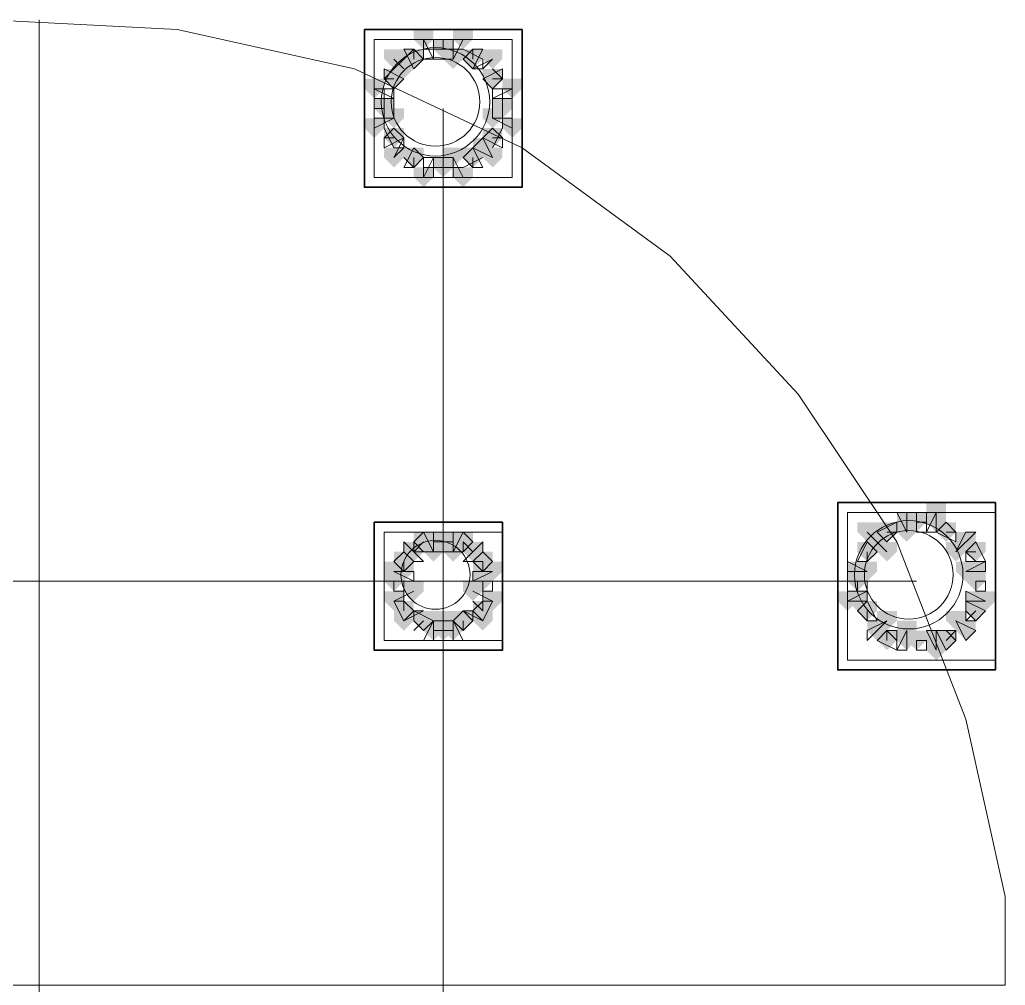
# Model space of a CAD drawing. Header units: millimetres. Extents: x 2315 to 4619, y 1334 to 1897.
# Drawn here: x 4185.9 to 4192.01, y 1554.71 to 1560.69 of the extents above; entities that cross this region are included whole.
import ezdxf

# ---------------------------------------------------------------- set-up
doc = ezdxf.new("R2010")
doc.units = ezdxf.units.MM
for name, color, linetype, true_color in [('PDF_10', 7, 'Continuous', 0x00b85c), ('PDF_AXIS', 7, 'Continuous', 0x00b85c), ('PDF_柱构件', 7, 'Continuous', 0x00b85c), ('PDF_转运站初步方案', 7, 'Continuous', 0x00b85c)]:
    doc.layers.add(name, color=color, linetype=linetype, true_color=true_color)
doc.layers.add('PDF_中心线层', color=1, linetype='Continuous')
doc.layers.add('PDF_粗实线层', color=7, linetype='Continuous')

msp = doc.modelspace()

# ---------------------------------------------------------------- hatches: boundary and pattern name
at = {"layer": 'PDF_10', "transparency": 33554559}
for points in [[(4188.5254, 1560.5703), (4188.4643, 1560.5703), (4188.4643, 1560.5093), (4188.5254, 1560.4482), (4188.5864, 1560.5093), (4188.5864, 1560.5703)], [(4188.5254, 1560.5703), (4188.4643, 1560.5703), (4188.4643, 1560.5093), (4188.5254, 1560.4482), (4188.5864, 1560.5093), (4188.5864, 1560.5703)], [(4188.3421, 1560.5093), (4188.281, 1560.5093), (4188.281, 1560.4482), (4188.3421, 1560.3871), (4188.4032, 1560.4482), (4188.4032, 1560.5093)], [(4188.3421, 1560.5093), (4188.281, 1560.5093), (4188.281, 1560.4482), (4188.3421, 1560.3871), (4188.4032, 1560.4482), (4188.4032, 1560.5093)], [(4188.7086, 1560.5093), (4188.6475, 1560.5093), (4188.6475, 1560.4482), (4188.7086, 1560.3871), (4188.7697, 1560.4482), (4188.7697, 1560.5093)], [(4188.7086, 1560.5093), (4188.6475, 1560.5093), (4188.6475, 1560.4482), (4188.7086, 1560.3871), (4188.7697, 1560.4482), (4188.7697, 1560.5093)], [(4188.22, 1560.3871), (4188.1589, 1560.3871), (4188.1589, 1560.326), (4188.22, 1560.2649), (4188.281, 1560.326), (4188.281, 1560.3871)], [(4188.22, 1560.3871), (4188.1589, 1560.3871), (4188.1589, 1560.326), (4188.22, 1560.2649), (4188.281, 1560.326), (4188.281, 1560.3871)], [(4188.8308, 1560.3871), (4188.7697, 1560.3871), (4188.7697, 1560.326), (4188.8308, 1560.2649), (4188.8918, 1560.326), (4188.8918, 1560.3871)], [(4188.8308, 1560.3871), (4188.7697, 1560.3871), (4188.7697, 1560.326), (4188.8308, 1560.2649), (4188.8918, 1560.326), (4188.8918, 1560.3871)], [(4188.1589, 1560.2039), (4188.0978, 1560.2039), (4188.0978, 1560.1428), (4188.1589, 1560.0817), (4188.22, 1560.1428), (4188.22, 1560.2039)], [(4188.1589, 1560.2039), (4188.0978, 1560.2039), (4188.0978, 1560.1428), (4188.1589, 1560.0817), (4188.22, 1560.1428), (4188.22, 1560.2039)], [(4188.8918, 1560.2039), (4188.8308, 1560.2039), (4188.8308, 1560.1428), (4188.8918, 1560.0817), (4188.9529, 1560.1428), (4188.9529, 1560.2039)], [(4188.8918, 1560.2039), (4188.8308, 1560.2039), (4188.8308, 1560.1428), (4188.8918, 1560.0817), (4188.9529, 1560.1428), (4188.9529, 1560.2039)], [(4188.8918, 1560.2039), (4188.8308, 1560.2039), (4188.8308, 1560.1428), (4188.8918, 1560.0817), (4188.9529, 1560.1428), (4188.9529, 1560.2039)], [(4188.22, 1560.0206), (4188.1589, 1560.0206), (4188.1589, 1559.9595), (4188.22, 1559.8985), (4188.281, 1559.9595), (4188.281, 1560.0206)], [(4188.22, 1560.0206), (4188.1589, 1560.0206), (4188.1589, 1559.9595), (4188.22, 1559.8985), (4188.281, 1559.9595), (4188.281, 1560.0206)], [(4188.8308, 1560.0206), (4188.7697, 1560.0206), (4188.7697, 1559.9595), (4188.8308, 1559.8985), (4188.8918, 1559.9595), (4188.8918, 1560.0206)], [(4188.8308, 1560.0206), (4188.7697, 1560.0206), (4188.7697, 1559.9595), (4188.8308, 1559.8985), (4188.8918, 1559.9595), (4188.8918, 1560.0206)], [(4188.3421, 1559.8985), (4188.281, 1559.8985), (4188.281, 1559.8374), (4188.3421, 1559.7763), (4188.4032, 1559.8374), (4188.4032, 1559.8985)], [(4188.3421, 1559.8985), (4188.281, 1559.8985), (4188.281, 1559.8374), (4188.3421, 1559.7763), (4188.4032, 1559.8374), (4188.4032, 1559.8985)], [(4188.7086, 1559.8985), (4188.6475, 1559.8985), (4188.6475, 1559.8374), (4188.7086, 1559.7763), (4188.7697, 1559.8374), (4188.7697, 1559.8985)], [(4188.7086, 1559.8985), (4188.6475, 1559.8985), (4188.6475, 1559.8374), (4188.7086, 1559.7763), (4188.7697, 1559.8374), (4188.7697, 1559.8985)], [(4188.5254, 1559.8374), (4188.4643, 1559.8374), (4188.4643, 1559.7763), (4188.5254, 1559.7152), (4188.5864, 1559.7763), (4188.5864, 1559.8374)], [(4188.5254, 1559.8374), (4188.4643, 1559.8374), (4188.4643, 1559.7763), (4188.5254, 1559.7152), (4188.5864, 1559.7763), (4188.5864, 1559.8374)], [(4191.4573, 1557.6385), (4191.3962, 1557.6385), (4191.3962, 1557.5774), (4191.4573, 1557.5163), (4191.5183, 1557.5774), (4191.5183, 1557.6385)], [(4191.4573, 1557.6385), (4191.3962, 1557.6385), (4191.3962, 1557.5774), (4191.4573, 1557.5163), (4191.5183, 1557.5774), (4191.5183, 1557.6385)], [(4191.274, 1557.5774), (4191.2129, 1557.5774), (4191.2129, 1557.5163), (4191.274, 1557.4552), (4191.3351, 1557.5163), (4191.3351, 1557.5774)], [(4191.274, 1557.5774), (4191.2129, 1557.5774), (4191.2129, 1557.5163), (4191.274, 1557.4552), (4191.3351, 1557.5163), (4191.3351, 1557.5774)], [(4191.274, 1557.5774), (4191.2129, 1557.5774), (4191.2129, 1557.5163), (4191.274, 1557.4552), (4191.3351, 1557.5163), (4191.3351, 1557.5774)], [(4191.6405, 1557.5774), (4191.5794, 1557.5774), (4191.5794, 1557.5163), (4191.6405, 1557.4552), (4191.7016, 1557.5163), (4191.7016, 1557.5774)], [(4191.6405, 1557.5774), (4191.5794, 1557.5774), (4191.5794, 1557.5163), (4191.6405, 1557.4552), (4191.7016, 1557.5163), (4191.7016, 1557.5774)], [(4188.4032, 1557.5163), (4188.3421, 1557.5163), (4188.3421, 1557.4552), (4188.4032, 1557.3941), (4188.4643, 1557.4552), (4188.4643, 1557.5163)], [(4188.4032, 1557.5163), (4188.3421, 1557.5163), (4188.3421, 1557.4552), (4188.4032, 1557.3941), (4188.4643, 1557.4552), (4188.4643, 1557.5163)], [(4188.5254, 1557.5163), (4188.4643, 1557.5163), (4188.4643, 1557.4552), (4188.5254, 1557.3941), (4188.5864, 1557.4552), (4188.5864, 1557.5163)], [(4188.5254, 1557.5163), (4188.4643, 1557.5163), (4188.4643, 1557.4552), (4188.5254, 1557.3941), (4188.5864, 1557.4552), (4188.5864, 1557.5163)], [(4188.6475, 1557.5163), (4188.5864, 1557.5163), (4188.5864, 1557.4552), (4188.6475, 1557.3941), (4188.7086, 1557.4552), (4188.7086, 1557.5163)], [(4188.6475, 1557.5163), (4188.5864, 1557.5163), (4188.5864, 1557.4552), (4188.6475, 1557.3941), (4188.7086, 1557.4552), (4188.7086, 1557.5163)], [(4191.1518, 1557.4552), (4191.0908, 1557.4552), (4191.0908, 1557.3941), (4191.1518, 1557.333), (4191.2129, 1557.3941), (4191.2129, 1557.4552)], [(4191.1518, 1557.4552), (4191.0908, 1557.4552), (4191.0908, 1557.3941), (4191.1518, 1557.333), (4191.2129, 1557.3941), (4191.2129, 1557.4552)], [(4191.1518, 1557.4552), (4191.0908, 1557.4552), (4191.0908, 1557.3941), (4191.1518, 1557.333), (4191.2129, 1557.3941), (4191.2129, 1557.4552)], [(4191.8237, 1557.4552), (4191.7627, 1557.4552), (4191.7627, 1557.3941), (4191.8237, 1557.333), (4191.8848, 1557.3941), (4191.8848, 1557.4552)], [(4191.8237, 1557.4552), (4191.7627, 1557.4552), (4191.7627, 1557.3941), (4191.8237, 1557.333), (4191.8848, 1557.3941), (4191.8848, 1557.4552)], [(4188.281, 1557.3941), (4188.22, 1557.3941), (4188.22, 1557.333), (4188.281, 1557.272), (4188.3421, 1557.333), (4188.3421, 1557.3941)], [(4188.281, 1557.3941), (4188.22, 1557.3941), (4188.22, 1557.333), (4188.281, 1557.272), (4188.3421, 1557.333), (4188.3421, 1557.3941)], [(4188.281, 1557.3941), (4188.22, 1557.3941), (4188.22, 1557.333), (4188.281, 1557.272), (4188.3421, 1557.333), (4188.3421, 1557.3941)], [(4188.7697, 1557.3941), (4188.7086, 1557.3941), (4188.7086, 1557.333), (4188.7697, 1557.272), (4188.8308, 1557.333), (4188.8308, 1557.3941)], [(4188.7697, 1557.3941), (4188.7086, 1557.3941), (4188.7086, 1557.333), (4188.7697, 1557.272), (4188.8308, 1557.333), (4188.8308, 1557.3941)], [(4188.22, 1557.272), (4188.1589, 1557.272), (4188.1589, 1557.2109), (4188.22, 1557.1498), (4188.281, 1557.2109), (4188.281, 1557.272)], [(4188.22, 1557.272), (4188.1589, 1557.272), (4188.1589, 1557.2109), (4188.22, 1557.1498), (4188.281, 1557.2109), (4188.281, 1557.272)], [(4188.7697, 1557.272), (4188.7086, 1557.272), (4188.7086, 1557.2109), (4188.7697, 1557.1498), (4188.8308, 1557.2109), (4188.8308, 1557.272)], [(4188.7697, 1557.272), (4188.7086, 1557.272), (4188.7086, 1557.2109), (4188.7697, 1557.1498), (4188.8308, 1557.2109), (4188.8308, 1557.272)], [(4191.0908, 1557.272), (4191.0297, 1557.272), (4191.0297, 1557.2109), (4191.0908, 1557.1498), (4191.1518, 1557.2109), (4191.1518, 1557.272)], [(4191.0908, 1557.272), (4191.0297, 1557.272), (4191.0297, 1557.2109), (4191.0908, 1557.1498), (4191.1518, 1557.2109), (4191.1518, 1557.272)], [(4191.8237, 1557.272), (4191.7627, 1557.272), (4191.7627, 1557.2109), (4191.8237, 1557.1498), (4191.8848, 1557.2109), (4191.8848, 1557.272)], [(4191.8237, 1557.272), (4191.7627, 1557.272), (4191.7627, 1557.2109), (4191.8237, 1557.1498), (4191.8848, 1557.2109), (4191.8848, 1557.272)], [(4188.281, 1557.0887), (4188.22, 1557.0887), (4188.22, 1557.0276), (4188.281, 1556.9666), (4188.3421, 1557.0276), (4188.3421, 1557.0887)], [(4188.281, 1557.0887), (4188.22, 1557.0887), (4188.22, 1557.0276), (4188.281, 1556.9666), (4188.3421, 1557.0276), (4188.3421, 1557.0887)], [(4188.7697, 1557.0887), (4188.7086, 1557.0887), (4188.7086, 1557.0276), (4188.7697, 1556.9666), (4188.8308, 1557.0276), (4188.8308, 1557.0887)], [(4188.7697, 1557.0887), (4188.7086, 1557.0887), (4188.7086, 1557.0276), (4188.7697, 1556.9666), (4188.8308, 1557.0276), (4188.8308, 1557.0887)], [(4191.1518, 1557.0887), (4191.0908, 1557.0887), (4191.0908, 1557.0276), (4191.1518, 1556.9666), (4191.2129, 1557.0276), (4191.2129, 1557.0887)], [(4191.1518, 1557.0887), (4191.0908, 1557.0887), (4191.0908, 1557.0276), (4191.1518, 1556.9666), (4191.2129, 1557.0276), (4191.2129, 1557.0887)], [(4191.8237, 1557.0887), (4191.7627, 1557.0887), (4191.7627, 1557.0276), (4191.8237, 1556.9666), (4191.8848, 1557.0276), (4191.8848, 1557.0887)], [(4191.8237, 1557.0887), (4191.7627, 1557.0887), (4191.7627, 1557.0276), (4191.8237, 1556.9666), (4191.8848, 1557.0276), (4191.8848, 1557.0887)], [(4188.4032, 1557.0276), (4188.3421, 1557.0276), (4188.3421, 1556.9666), (4188.4032, 1556.9055), (4188.4643, 1556.9666), (4188.4643, 1557.0276)], [(4188.4032, 1557.0276), (4188.3421, 1557.0276), (4188.3421, 1556.9666), (4188.4032, 1556.9055), (4188.4643, 1556.9666), (4188.4643, 1557.0276)], [(4188.6475, 1557.0276), (4188.5864, 1557.0276), (4188.5864, 1556.9666), (4188.6475, 1556.9055), (4188.7086, 1556.9666), (4188.7086, 1557.0276)], [(4188.6475, 1557.0276), (4188.5864, 1557.0276), (4188.5864, 1556.9666), (4188.6475, 1556.9055), (4188.7086, 1556.9666), (4188.7086, 1557.0276)], [(4188.5254, 1556.9666), (4188.4643, 1556.9666), (4188.4643, 1556.9055), (4188.5254, 1556.8444), (4188.5864, 1556.9055), (4188.5864, 1556.9666)], [(4188.5254, 1556.9666), (4188.4643, 1556.9666), (4188.4643, 1556.9055), (4188.5254, 1556.8444), (4188.5864, 1556.9055), (4188.5864, 1556.9666)], [(4191.274, 1556.9055), (4191.2129, 1556.9055), (4191.2129, 1556.8444), (4191.274, 1556.7833), (4191.3351, 1556.8444), (4191.3351, 1556.9055)], [(4191.274, 1556.9055), (4191.2129, 1556.9055), (4191.2129, 1556.8444), (4191.274, 1556.7833), (4191.3351, 1556.8444), (4191.3351, 1556.9055)], [(4191.4573, 1556.9055), (4191.3962, 1556.9055), (4191.3962, 1556.8444), (4191.4573, 1556.7833), (4191.5183, 1556.8444), (4191.5183, 1556.9055)], [(4191.4573, 1556.9055), (4191.3962, 1556.9055), (4191.3962, 1556.8444), (4191.4573, 1556.7833), (4191.5183, 1556.8444), (4191.5183, 1556.9055)], [(4191.6405, 1556.9055), (4191.5794, 1556.9055), (4191.5794, 1556.8444), (4191.6405, 1556.7833), (4191.7016, 1556.8444), (4191.7016, 1556.9055)], [(4191.6405, 1556.9055), (4191.5794, 1556.9055), (4191.5794, 1556.8444), (4191.6405, 1556.7833), (4191.7016, 1556.8444), (4191.7016, 1556.9055)]]:
    msp.add_hatch(color=256, dxfattribs=at).paths.add_polyline_path(points)
at = {"layer": 'PDF_柱构件', "transparency": 33554559}
for points in [[(4188.4032, 1560.6314), (4188.3421, 1560.6314), (4188.3421, 1560.5703), (4188.4032, 1560.5093), (4188.4643, 1560.5703), (4188.4643, 1560.6314)], [(4188.6475, 1560.6314), (4188.5864, 1560.6314), (4188.5864, 1560.5703), (4188.6475, 1560.5093), (4188.7086, 1560.5703), (4188.7086, 1560.6314)], [(4188.22, 1560.5093), (4188.1589, 1560.5093), (4188.1589, 1560.4482), (4188.22, 1560.3871), (4188.281, 1560.4482), (4188.281, 1560.5093)], [(4188.5864, 1560.5093), (4188.5254, 1560.5093), (4188.5254, 1560.4482), (4188.5864, 1560.3871), (4188.6475, 1560.4482), (4188.6475, 1560.5093)], [(4188.8308, 1560.5093), (4188.7697, 1560.5093), (4188.7697, 1560.4482), (4188.8308, 1560.3871), (4188.8918, 1560.4482), (4188.8918, 1560.5093)], [(4188.281, 1560.4482), (4188.22, 1560.4482), (4188.22, 1560.3871), (4188.281, 1560.326), (4188.3421, 1560.3871), (4188.3421, 1560.4482)], [(4188.0978, 1560.326), (4188.0367, 1560.326), (4188.0367, 1560.2649), (4188.0978, 1560.2039), (4188.1589, 1560.2649), (4188.1589, 1560.326)], [(4188.9529, 1560.326), (4188.8918, 1560.326), (4188.8918, 1560.2649), (4188.9529, 1560.2039), (4189.014, 1560.2649), (4189.014, 1560.326)], [(4188.22, 1560.1428), (4188.1589, 1560.1428), (4188.1589, 1560.0817), (4188.22, 1560.0206), (4188.281, 1560.0817), (4188.281, 1560.1428)], [(4188.8308, 1560.1428), (4188.7697, 1560.1428), (4188.7697, 1560.0817), (4188.8308, 1560.0206), (4188.8918, 1560.0817), (4188.8918, 1560.1428)], [(4188.0978, 1560.0817), (4188.0367, 1560.0817), (4188.0367, 1560.0206), (4188.0978, 1559.9595), (4188.1589, 1560.0206), (4188.1589, 1560.0817)], [(4188.9529, 1560.0817), (4188.8918, 1560.0817), (4188.8918, 1560.0206), (4188.9529, 1559.9595), (4189.014, 1560.0206), (4189.014, 1560.0817)], [(4188.7697, 1559.9595), (4188.7086, 1559.9595), (4188.7086, 1559.8985), (4188.7697, 1559.8374), (4188.8308, 1559.8985), (4188.8308, 1559.9595)], [(4188.22, 1559.8985), (4188.1589, 1559.8985), (4188.1589, 1559.8374), (4188.22, 1559.7763), (4188.281, 1559.8374), (4188.281, 1559.8985)], [(4188.5864, 1559.8985), (4188.5254, 1559.8985), (4188.5254, 1559.8374), (4188.5864, 1559.7763), (4188.6475, 1559.8374), (4188.6475, 1559.8985)], [(4188.8308, 1559.8985), (4188.7697, 1559.8985), (4188.7697, 1559.8374), (4188.8308, 1559.7763), (4188.8918, 1559.8374), (4188.8918, 1559.8985)], [(4188.4032, 1559.7763), (4188.3421, 1559.7763), (4188.3421, 1559.7152), (4188.4032, 1559.6541), (4188.4643, 1559.7152), (4188.4643, 1559.7763)], [(4188.6475, 1559.7763), (4188.5864, 1559.7763), (4188.5864, 1559.7152), (4188.6475, 1559.6541), (4188.7086, 1559.7152), (4188.7086, 1559.7763)], [(4191.5794, 1557.6995), (4191.5183, 1557.6995), (4191.5183, 1557.6385), (4191.5794, 1557.5774), (4191.6405, 1557.6385), (4191.6405, 1557.6995)], [(4191.3962, 1557.6385), (4191.3351, 1557.6385), (4191.3351, 1557.5774), (4191.3962, 1557.5163), (4191.4573, 1557.5774), (4191.4573, 1557.6385)], [(4191.5794, 1557.6385), (4191.5183, 1557.6385), (4191.5183, 1557.5774), (4191.5794, 1557.5163), (4191.6405, 1557.5774), (4191.6405, 1557.6385)], [(4191.1518, 1557.5774), (4191.0908, 1557.5774), (4191.0908, 1557.5163), (4191.1518, 1557.4552), (4191.2129, 1557.5163), (4191.2129, 1557.5774)], [(4191.3962, 1557.5774), (4191.3351, 1557.5774), (4191.3351, 1557.5163), (4191.3962, 1557.4552), (4191.4573, 1557.5163), (4191.4573, 1557.5774)], [(4188.4643, 1557.5163), (4188.4032, 1557.5163), (4188.4032, 1557.4552), (4188.4643, 1557.3941), (4188.5254, 1557.4552), (4188.5254, 1557.5163)], [(4188.5864, 1557.5163), (4188.5254, 1557.5163), (4188.5254, 1557.4552), (4188.5864, 1557.3941), (4188.6475, 1557.4552), (4188.6475, 1557.5163)], [(4191.2129, 1557.5163), (4191.1518, 1557.5163), (4191.1518, 1557.4552), (4191.2129, 1557.3941), (4191.274, 1557.4552), (4191.274, 1557.5163)], [(4191.7627, 1557.5163), (4191.7016, 1557.5163), (4191.7016, 1557.4552), (4191.7627, 1557.3941), (4191.8237, 1557.4552), (4191.8237, 1557.5163)], [(4188.3421, 1557.4552), (4188.281, 1557.4552), (4188.281, 1557.3941), (4188.3421, 1557.333), (4188.4032, 1557.3941), (4188.4032, 1557.4552)], [(4188.4643, 1557.4552), (4188.4032, 1557.4552), (4188.4032, 1557.3941), (4188.4643, 1557.333), (4188.5254, 1557.3941), (4188.5254, 1557.4552)], [(4188.5864, 1557.4552), (4188.5254, 1557.4552), (4188.5254, 1557.3941), (4188.5864, 1557.333), (4188.6475, 1557.3941), (4188.6475, 1557.4552)], [(4188.7086, 1557.4552), (4188.6475, 1557.4552), (4188.6475, 1557.3941), (4188.7086, 1557.333), (4188.7697, 1557.3941), (4188.7697, 1557.4552)], [(4191.274, 1557.4552), (4191.2129, 1557.4552), (4191.2129, 1557.3941), (4191.274, 1557.333), (4191.3351, 1557.3941), (4191.3351, 1557.4552)], [(4191.7016, 1557.4552), (4191.6405, 1557.4552), (4191.6405, 1557.3941), (4191.7016, 1557.333), (4191.7627, 1557.3941), (4191.7627, 1557.4552)], [(4188.22, 1557.333), (4188.1589, 1557.333), (4188.1589, 1557.272), (4188.22, 1557.2109), (4188.281, 1557.272), (4188.281, 1557.333)], [(4188.281, 1557.333), (4188.22, 1557.333), (4188.22, 1557.272), (4188.281, 1557.2109), (4188.3421, 1557.272), (4188.3421, 1557.333)], [(4188.7697, 1557.333), (4188.7086, 1557.333), (4188.7086, 1557.272), (4188.7697, 1557.2109), (4188.8308, 1557.272), (4188.8308, 1557.333)], [(4188.8308, 1557.333), (4188.7697, 1557.333), (4188.7697, 1557.272), (4188.8308, 1557.2109), (4188.8918, 1557.272), (4188.8918, 1557.333)], [(4191.0908, 1557.333), (4191.0297, 1557.333), (4191.0297, 1557.272), (4191.0908, 1557.2109), (4191.1518, 1557.272), (4191.1518, 1557.333)], [(4191.1518, 1557.333), (4191.0908, 1557.333), (4191.0908, 1557.272), (4191.1518, 1557.2109), (4191.2129, 1557.272), (4191.2129, 1557.333)], [(4191.7627, 1557.333), (4191.7016, 1557.333), (4191.7016, 1557.272), (4191.7627, 1557.2109), (4191.8237, 1557.272), (4191.8237, 1557.333)], [(4191.8237, 1557.333), (4191.7627, 1557.333), (4191.7627, 1557.272), (4191.8237, 1557.2109), (4191.8848, 1557.272), (4191.8848, 1557.333)], [(4188.3421, 1557.2109), (4188.281, 1557.2109), (4188.281, 1557.1498), (4188.3421, 1557.0887), (4188.4032, 1557.1498), (4188.4032, 1557.2109)], [(4188.7086, 1557.2109), (4188.6475, 1557.2109), (4188.6475, 1557.1498), (4188.7086, 1557.0887), (4188.7697, 1557.1498), (4188.7697, 1557.2109)], [(4188.22, 1557.1498), (4188.1589, 1557.1498), (4188.1589, 1557.0887), (4188.22, 1557.0276), (4188.281, 1557.0887), (4188.281, 1557.1498)], [(4188.8308, 1557.1498), (4188.7697, 1557.1498), (4188.7697, 1557.0887), (4188.8308, 1557.0276), (4188.8918, 1557.0887), (4188.8918, 1557.1498)], [(4191.0297, 1557.1498), (4190.9686, 1557.1498), (4190.9686, 1557.0887), (4191.0297, 1557.0276), (4191.0908, 1557.0887), (4191.0908, 1557.1498)], [(4191.0908, 1557.1498), (4191.0297, 1557.1498), (4191.0297, 1557.0887), (4191.0908, 1557.0276), (4191.1518, 1557.0887), (4191.1518, 1557.1498)], [(4191.8237, 1557.1498), (4191.7627, 1557.1498), (4191.7627, 1557.0887), (4191.8237, 1557.0276), (4191.8848, 1557.0887), (4191.8848, 1557.1498)], [(4191.8848, 1557.1498), (4191.8237, 1557.1498), (4191.8237, 1557.0887), (4191.8848, 1557.0276), (4191.9459, 1557.0887), (4191.9459, 1557.1498)], [(4188.281, 1557.0276), (4188.22, 1557.0276), (4188.22, 1556.9666), (4188.281, 1556.9055), (4188.3421, 1556.9666), (4188.3421, 1557.0276)], [(4188.4643, 1557.0276), (4188.4032, 1557.0276), (4188.4032, 1556.9666), (4188.4643, 1556.9055), (4188.5254, 1556.9666), (4188.5254, 1557.0276)], [(4188.5864, 1557.0276), (4188.5254, 1557.0276), (4188.5254, 1556.9666), (4188.5864, 1556.9055), (4188.6475, 1556.9666), (4188.6475, 1557.0276)], [(4188.7697, 1557.0276), (4188.7086, 1557.0276), (4188.7086, 1556.9666), (4188.7697, 1556.9055), (4188.8308, 1556.9666), (4188.8308, 1557.0276)], [(4191.274, 1557.0276), (4191.2129, 1557.0276), (4191.2129, 1556.9666), (4191.274, 1556.9055), (4191.3351, 1556.9666), (4191.3351, 1557.0276)], [(4191.7016, 1557.0276), (4191.6405, 1557.0276), (4191.6405, 1556.9666), (4191.7016, 1556.9055), (4191.7627, 1556.9666), (4191.7627, 1557.0276)], [(4188.4643, 1556.9666), (4188.4032, 1556.9666), (4188.4032, 1556.9055), (4188.4643, 1556.8444), (4188.5254, 1556.9055), (4188.5254, 1556.9666)], [(4188.5864, 1556.9666), (4188.5254, 1556.9666), (4188.5254, 1556.9055), (4188.5864, 1556.8444), (4188.6475, 1556.9055), (4188.6475, 1556.9666)], [(4191.2129, 1556.9666), (4191.1518, 1556.9666), (4191.1518, 1556.9055), (4191.2129, 1556.8444), (4191.274, 1556.9055), (4191.274, 1556.9666)], [(4191.3962, 1556.9666), (4191.3351, 1556.9666), (4191.3351, 1556.9055), (4191.3962, 1556.8444), (4191.4573, 1556.9055), (4191.4573, 1556.9666)], [(4191.7627, 1556.9666), (4191.7016, 1556.9666), (4191.7016, 1556.9055), (4191.7627, 1556.8444), (4191.8237, 1556.9055), (4191.8237, 1556.9666)], [(4191.3962, 1556.9055), (4191.3351, 1556.9055), (4191.3351, 1556.8444), (4191.3962, 1556.7833), (4191.4573, 1556.8444), (4191.4573, 1556.9055)], [(4191.5794, 1556.9055), (4191.5183, 1556.9055), (4191.5183, 1556.8444), (4191.5794, 1556.7833), (4191.6405, 1556.8444), (4191.6405, 1556.9055)], [(4191.5794, 1556.8444), (4191.5183, 1556.8444), (4191.5183, 1556.7833), (4191.5794, 1556.7222), (4191.6405, 1556.7833), (4191.6405, 1556.8444)]]:
    msp.add_hatch(color=256, dxfattribs=at).paths.add_polyline_path(points)
at = {"layer": 'PDF_转运站初步方案', "transparency": 33554559}
for points in [[(4188.5254, 1560.5703), (4188.4643, 1560.5703), (4188.4643, 1560.5093), (4188.5254, 1560.4482), (4188.5864, 1560.5093), (4188.5864, 1560.5703)], [(4188.5254, 1560.5703), (4188.4643, 1560.5703), (4188.4643, 1560.5093), (4188.5254, 1560.4482), (4188.5864, 1560.5093), (4188.5864, 1560.5703)], [(4188.3421, 1560.5093), (4188.281, 1560.5093), (4188.281, 1560.4482), (4188.3421, 1560.3871), (4188.4032, 1560.4482), (4188.4032, 1560.5093)], [(4188.3421, 1560.5093), (4188.281, 1560.5093), (4188.281, 1560.4482), (4188.3421, 1560.3871), (4188.4032, 1560.4482), (4188.4032, 1560.5093)], [(4188.7086, 1560.5093), (4188.6475, 1560.5093), (4188.6475, 1560.4482), (4188.7086, 1560.3871), (4188.7697, 1560.4482), (4188.7697, 1560.5093)], [(4188.7086, 1560.5093), (4188.6475, 1560.5093), (4188.6475, 1560.4482), (4188.7086, 1560.3871), (4188.7697, 1560.4482), (4188.7697, 1560.5093)], [(4188.22, 1560.3871), (4188.1589, 1560.3871), (4188.1589, 1560.326), (4188.22, 1560.2649), (4188.281, 1560.326), (4188.281, 1560.3871)], [(4188.22, 1560.3871), (4188.1589, 1560.3871), (4188.1589, 1560.326), (4188.22, 1560.2649), (4188.281, 1560.326), (4188.281, 1560.3871)], [(4188.8308, 1560.3871), (4188.7697, 1560.3871), (4188.7697, 1560.326), (4188.8308, 1560.2649), (4188.8918, 1560.326), (4188.8918, 1560.3871)], [(4188.8308, 1560.3871), (4188.7697, 1560.3871), (4188.7697, 1560.326), (4188.8308, 1560.2649), (4188.8918, 1560.326), (4188.8918, 1560.3871)], [(4188.1589, 1560.2039), (4188.0978, 1560.2039), (4188.0978, 1560.1428), (4188.1589, 1560.0817), (4188.22, 1560.1428), (4188.22, 1560.2039)], [(4188.1589, 1560.2039), (4188.0978, 1560.2039), (4188.0978, 1560.1428), (4188.1589, 1560.0817), (4188.22, 1560.1428), (4188.22, 1560.2039)], [(4188.8918, 1560.2039), (4188.8308, 1560.2039), (4188.8308, 1560.1428), (4188.8918, 1560.0817), (4188.9529, 1560.1428), (4188.9529, 1560.2039)], [(4188.8918, 1560.2039), (4188.8308, 1560.2039), (4188.8308, 1560.1428), (4188.8918, 1560.0817), (4188.9529, 1560.1428), (4188.9529, 1560.2039)], [(4188.22, 1560.0206), (4188.1589, 1560.0206), (4188.1589, 1559.9595), (4188.22, 1559.8985), (4188.281, 1559.9595), (4188.281, 1560.0206)], [(4188.22, 1560.0206), (4188.1589, 1560.0206), (4188.1589, 1559.9595), (4188.22, 1559.8985), (4188.281, 1559.9595), (4188.281, 1560.0206)], [(4188.8308, 1560.0206), (4188.7697, 1560.0206), (4188.7697, 1559.9595), (4188.8308, 1559.8985), (4188.8918, 1559.9595), (4188.8918, 1560.0206)], [(4188.8308, 1560.0206), (4188.7697, 1560.0206), (4188.7697, 1559.9595), (4188.8308, 1559.8985), (4188.8918, 1559.9595), (4188.8918, 1560.0206)], [(4188.3421, 1559.8985), (4188.281, 1559.8985), (4188.281, 1559.8374), (4188.3421, 1559.7763), (4188.4032, 1559.8374), (4188.4032, 1559.8985)], [(4188.3421, 1559.8985), (4188.281, 1559.8985), (4188.281, 1559.8374), (4188.3421, 1559.7763), (4188.4032, 1559.8374), (4188.4032, 1559.8985)], [(4188.7086, 1559.8985), (4188.6475, 1559.8985), (4188.6475, 1559.8374), (4188.7086, 1559.7763), (4188.7697, 1559.8374), (4188.7697, 1559.8985)], [(4188.7086, 1559.8985), (4188.6475, 1559.8985), (4188.6475, 1559.8374), (4188.7086, 1559.7763), (4188.7697, 1559.8374), (4188.7697, 1559.8985)], [(4188.5254, 1559.8374), (4188.4643, 1559.8374), (4188.4643, 1559.7763), (4188.5254, 1559.7152), (4188.5864, 1559.7763), (4188.5864, 1559.8374)], [(4188.5254, 1559.8374), (4188.4643, 1559.8374), (4188.4643, 1559.7763), (4188.5254, 1559.7152), (4188.5864, 1559.7763), (4188.5864, 1559.8374)], [(4191.4573, 1557.6385), (4191.3962, 1557.6385), (4191.3962, 1557.5774), (4191.4573, 1557.5163), (4191.5183, 1557.5774), (4191.5183, 1557.6385)], [(4191.4573, 1557.6385), (4191.3962, 1557.6385), (4191.3962, 1557.5774), (4191.4573, 1557.5163), (4191.5183, 1557.5774), (4191.5183, 1557.6385)], [(4191.274, 1557.5774), (4191.2129, 1557.5774), (4191.2129, 1557.5163), (4191.274, 1557.4552), (4191.3351, 1557.5163), (4191.3351, 1557.5774)], [(4191.274, 1557.5774), (4191.2129, 1557.5774), (4191.2129, 1557.5163), (4191.274, 1557.4552), (4191.3351, 1557.5163), (4191.3351, 1557.5774)], [(4191.6405, 1557.5774), (4191.5794, 1557.5774), (4191.5794, 1557.5163), (4191.6405, 1557.4552), (4191.7016, 1557.5163), (4191.7016, 1557.5774)], [(4191.6405, 1557.5774), (4191.5794, 1557.5774), (4191.5794, 1557.5163), (4191.6405, 1557.4552), (4191.7016, 1557.5163), (4191.7016, 1557.5774)], [(4188.4032, 1557.5163), (4188.3421, 1557.5163), (4188.3421, 1557.4552), (4188.4032, 1557.3941), (4188.4643, 1557.4552), (4188.4643, 1557.5163)], [(4188.4032, 1557.5163), (4188.3421, 1557.5163), (4188.3421, 1557.4552), (4188.4032, 1557.3941), (4188.4643, 1557.4552), (4188.4643, 1557.5163)], [(4188.5254, 1557.5163), (4188.4643, 1557.5163), (4188.4643, 1557.4552), (4188.5254, 1557.3941), (4188.5864, 1557.4552), (4188.5864, 1557.5163)], [(4188.5254, 1557.5163), (4188.4643, 1557.5163), (4188.4643, 1557.4552), (4188.5254, 1557.3941), (4188.5864, 1557.4552), (4188.5864, 1557.5163)], [(4188.6475, 1557.5163), (4188.5864, 1557.5163), (4188.5864, 1557.4552), (4188.6475, 1557.3941), (4188.7086, 1557.4552), (4188.7086, 1557.5163)], [(4188.6475, 1557.5163), (4188.5864, 1557.5163), (4188.5864, 1557.4552), (4188.6475, 1557.3941), (4188.7086, 1557.4552), (4188.7086, 1557.5163)], [(4191.1518, 1557.4552), (4191.0908, 1557.4552), (4191.0908, 1557.3941), (4191.1518, 1557.333), (4191.2129, 1557.3941), (4191.2129, 1557.4552)], [(4191.1518, 1557.4552), (4191.0908, 1557.4552), (4191.0908, 1557.3941), (4191.1518, 1557.333), (4191.2129, 1557.3941), (4191.2129, 1557.4552)], [(4191.8237, 1557.4552), (4191.7627, 1557.4552), (4191.7627, 1557.3941), (4191.8237, 1557.333), (4191.8848, 1557.3941), (4191.8848, 1557.4552)], [(4191.8237, 1557.4552), (4191.7627, 1557.4552), (4191.7627, 1557.3941), (4191.8237, 1557.333), (4191.8848, 1557.3941), (4191.8848, 1557.4552)], [(4188.281, 1557.3941), (4188.22, 1557.3941), (4188.22, 1557.333), (4188.281, 1557.272), (4188.3421, 1557.333), (4188.3421, 1557.3941)], [(4188.281, 1557.3941), (4188.22, 1557.3941), (4188.22, 1557.333), (4188.281, 1557.272), (4188.3421, 1557.333), (4188.3421, 1557.3941)], [(4188.7697, 1557.3941), (4188.7086, 1557.3941), (4188.7086, 1557.333), (4188.7697, 1557.272), (4188.8308, 1557.333), (4188.8308, 1557.3941)], [(4188.7697, 1557.3941), (4188.7086, 1557.3941), (4188.7086, 1557.333), (4188.7697, 1557.272), (4188.8308, 1557.333), (4188.8308, 1557.3941)], [(4188.22, 1557.272), (4188.1589, 1557.272), (4188.1589, 1557.2109), (4188.22, 1557.1498), (4188.281, 1557.2109), (4188.281, 1557.272)], [(4188.22, 1557.272), (4188.1589, 1557.272), (4188.1589, 1557.2109), (4188.22, 1557.1498), (4188.281, 1557.2109), (4188.281, 1557.272)], [(4188.7697, 1557.272), (4188.7086, 1557.272), (4188.7086, 1557.2109), (4188.7697, 1557.1498), (4188.8308, 1557.2109), (4188.8308, 1557.272)], [(4188.7697, 1557.272), (4188.7086, 1557.272), (4188.7086, 1557.2109), (4188.7697, 1557.1498), (4188.8308, 1557.2109), (4188.8308, 1557.272)], [(4191.0908, 1557.272), (4191.0297, 1557.272), (4191.0297, 1557.2109), (4191.0908, 1557.1498), (4191.1518, 1557.2109), (4191.1518, 1557.272)], [(4191.0908, 1557.272), (4191.0297, 1557.272), (4191.0297, 1557.2109), (4191.0908, 1557.1498), (4191.1518, 1557.2109), (4191.1518, 1557.272)], [(4191.8237, 1557.272), (4191.7627, 1557.272), (4191.7627, 1557.2109), (4191.8237, 1557.1498), (4191.8848, 1557.2109), (4191.8848, 1557.272)], [(4191.8237, 1557.272), (4191.7627, 1557.272), (4191.7627, 1557.2109), (4191.8237, 1557.1498), (4191.8848, 1557.2109), (4191.8848, 1557.272)], [(4188.281, 1557.0887), (4188.22, 1557.0887), (4188.22, 1557.0276), (4188.281, 1556.9666), (4188.3421, 1557.0276), (4188.3421, 1557.0887)], [(4188.281, 1557.0887), (4188.22, 1557.0887), (4188.22, 1557.0276), (4188.281, 1556.9666), (4188.3421, 1557.0276), (4188.3421, 1557.0887)], [(4188.7697, 1557.0887), (4188.7086, 1557.0887), (4188.7086, 1557.0276), (4188.7697, 1556.9666), (4188.8308, 1557.0276), (4188.8308, 1557.0887)], [(4188.7697, 1557.0887), (4188.7086, 1557.0887), (4188.7086, 1557.0276), (4188.7697, 1556.9666), (4188.8308, 1557.0276), (4188.8308, 1557.0887)], [(4191.1518, 1557.0887), (4191.0908, 1557.0887), (4191.0908, 1557.0276), (4191.1518, 1556.9666), (4191.2129, 1557.0276), (4191.2129, 1557.0887)], [(4191.1518, 1557.0887), (4191.0908, 1557.0887), (4191.0908, 1557.0276), (4191.1518, 1556.9666), (4191.2129, 1557.0276), (4191.2129, 1557.0887)], [(4191.8237, 1557.0887), (4191.7627, 1557.0887), (4191.7627, 1557.0276), (4191.8237, 1556.9666), (4191.8848, 1557.0276), (4191.8848, 1557.0887)], [(4191.8237, 1557.0887), (4191.7627, 1557.0887), (4191.7627, 1557.0276), (4191.8237, 1556.9666), (4191.8848, 1557.0276), (4191.8848, 1557.0887)], [(4188.4032, 1557.0276), (4188.3421, 1557.0276), (4188.3421, 1556.9666), (4188.4032, 1556.9055), (4188.4643, 1556.9666), (4188.4643, 1557.0276)], [(4188.4032, 1557.0276), (4188.3421, 1557.0276), (4188.3421, 1556.9666), (4188.4032, 1556.9055), (4188.4643, 1556.9666), (4188.4643, 1557.0276)], [(4188.6475, 1557.0276), (4188.5864, 1557.0276), (4188.5864, 1556.9666), (4188.6475, 1556.9055), (4188.7086, 1556.9666), (4188.7086, 1557.0276)], [(4188.6475, 1557.0276), (4188.5864, 1557.0276), (4188.5864, 1556.9666), (4188.6475, 1556.9055), (4188.7086, 1556.9666), (4188.7086, 1557.0276)], [(4188.5254, 1556.9666), (4188.4643, 1556.9666), (4188.4643, 1556.9055), (4188.5254, 1556.8444), (4188.5864, 1556.9055), (4188.5864, 1556.9666)], [(4188.5254, 1556.9666), (4188.4643, 1556.9666), (4188.4643, 1556.9055), (4188.5254, 1556.8444), (4188.5864, 1556.9055), (4188.5864, 1556.9666)], [(4191.274, 1556.9055), (4191.2129, 1556.9055), (4191.2129, 1556.8444), (4191.274, 1556.7833), (4191.3351, 1556.8444), (4191.3351, 1556.9055)], [(4191.274, 1556.9055), (4191.2129, 1556.9055), (4191.2129, 1556.8444), (4191.274, 1556.7833), (4191.3351, 1556.8444), (4191.3351, 1556.9055)], [(4191.4573, 1556.9055), (4191.3962, 1556.9055), (4191.3962, 1556.8444), (4191.4573, 1556.7833), (4191.5183, 1556.8444), (4191.5183, 1556.9055)], [(4191.4573, 1556.9055), (4191.3962, 1556.9055), (4191.3962, 1556.8444), (4191.4573, 1556.7833), (4191.5183, 1556.8444), (4191.5183, 1556.9055)], [(4191.6405, 1556.9055), (4191.5794, 1556.9055), (4191.5794, 1556.8444), (4191.6405, 1556.7833), (4191.7016, 1556.8444), (4191.7016, 1556.9055)], [(4191.6405, 1556.9055), (4191.5794, 1556.9055), (4191.5794, 1556.8444), (4191.6405, 1556.7833), (4191.7016, 1556.8444), (4191.7016, 1556.9055)]]:
    msp.add_hatch(color=256, dxfattribs=at).paths.add_polyline_path(points)

# ---------------------------------------------------------------- linework, layer by layer
at = {"layer": 'PDF_10', "lineweight": 18}
for points in [[(4188.5254, 1560.5093), (4188.5254, 1560.5703)], [(4188.281, 1560.4482), (4188.3421, 1560.5093), (4188.3421, 1560.4482)], [(4188.4643, 1560.5093), (4188.5864, 1560.5093)], [(4188.6475, 1560.5093), (4188.7697, 1560.4482)], [(4188.7086, 1560.4482), (4188.7086, 1560.5093)], [(4188.22, 1560.326), (4188.1589, 1560.326), (4188.22, 1560.3871)], [(4188.8308, 1560.3871), (4188.8918, 1560.326), (4188.8308, 1560.326)], [(4188.1589, 1560.0817), (4188.1589, 1560.2039)], [(4188.8918, 1560.2039), (4188.8918, 1560.0817)], [(4188.1589, 1560.1428), (4188.0978, 1560.1428)], [(4188.22, 1559.8985), (4188.1589, 1560.0206)], [(4188.8918, 1560.0206), (4188.8308, 1559.8985)], [(4188.22, 1559.9595), (4188.1589, 1559.9595)], [(4188.8308, 1559.9595), (4188.8918, 1559.9595)], [(4188.3421, 1559.8374), (4188.3421, 1559.7763), (4188.281, 1559.8374)], [(4188.7697, 1559.8374), (4188.6475, 1559.7763)], [(4188.7086, 1559.8374), (4188.7086, 1559.7763)], [(4188.5864, 1559.7763), (4188.4643, 1559.7763)], [(4188.5254, 1559.7763), (4188.5254, 1559.7152)], [(4191.5183, 1557.5774), (4191.4573, 1557.5774), (4191.4573, 1557.5163)], [(4188.5254, 1557.4552), (4188.5254, 1557.5163)], [(4191.3351, 1557.5163), (4191.274, 1557.5163)], [(4191.7016, 1557.5163), (4191.6405, 1557.5163), (4191.7016, 1557.5163)], [(4188.4032, 1557.4552), (4188.3421, 1557.3941)], [(4188.4032, 1557.3941), (4188.3421, 1557.4552)], [(4188.5864, 1557.4552), (4188.4643, 1557.4552)], [(4188.7086, 1557.3941), (4188.6475, 1557.4552), (4188.6475, 1557.3941)], [(4191.1518, 1557.3941), (4191.1518, 1557.333)], [(4191.8237, 1557.333), (4191.7627, 1557.3941), (4191.8237, 1557.3941)], [(4188.281, 1557.333), (4188.281, 1557.272)], [(4188.7697, 1557.272), (4188.7697, 1557.333), (4188.7086, 1557.333)], [(4188.281, 1557.2109), (4188.22, 1557.2109), (4188.22, 1557.1498)], [(4188.7697, 1557.1498), (4188.7697, 1557.2109), (4188.8308, 1557.2109)], [(4191.1518, 1557.2109), (4191.0908, 1557.2109), (4191.0908, 1557.1498)], [(4191.8237, 1557.1498), (4191.8237, 1557.2109), (4191.8848, 1557.2109)], [(4188.281, 1557.0276), (4188.281, 1557.0887), (4188.281, 1557.0276)], [(4188.7086, 1557.0887), (4188.7697, 1557.0276), (4188.7697, 1557.0887)], [(4191.1518, 1556.9666), (4191.1518, 1557.0276), (4191.1518, 1556.9666)], [(4191.7627, 1556.9666), (4191.8237, 1557.0276)], [(4191.7627, 1557.0276), (4191.8237, 1556.9666)], [(4188.3421, 1556.9666), (4188.4032, 1556.9055)], [(4188.4032, 1556.9666), (4188.3421, 1556.9055)], [(4188.5254, 1556.9666), (4188.5254, 1556.9055)], [(4188.6475, 1556.9666), (4188.6475, 1556.9055), (4188.7086, 1556.9666)], [(4188.4643, 1556.9055), (4188.5864, 1556.9055)], [(4191.274, 1556.8444), (4191.274, 1556.9055), (4191.3351, 1556.8444)], [(4191.6405, 1556.8444), (4191.7016, 1556.9055)], [(4191.6405, 1556.9055), (4191.7016, 1556.8444)], [(4191.4573, 1556.7833), (4191.4573, 1556.8444), (4191.5183, 1556.8444)]]:
    msp.add_lwpolyline(points, dxfattribs=at)
at = {"layer": 'PDF_AXIS', "lineweight": 18}
for points in [[(4188.0978, 1560.5703), (4188.0978, 1559.7152), (4188.9529, 1559.7152), (4188.9529, 1560.5703)], [(4191.9459, 1557.6385), (4191.9459, 1556.7222), (4191.0297, 1556.7222), (4191.0297, 1557.6385)], [(4188.8918, 1557.5163), (4188.8918, 1556.8444), (4188.1589, 1556.8444), (4188.1589, 1557.5163)]]:
    msp.add_lwpolyline(points, close=True, dxfattribs=at)
at = {"layer": 'PDF_中心线层', "color": 112, "lineweight": 18, "true_color": 0x00b85c}
for points in [[(4192.007, 1554.7066), (4192.007, 1555.2563), (4191.7627, 1556.3557), (4191.3351, 1557.4552), (4190.7243, 1558.3714), (4189.9302, 1559.2266), (4189.014, 1559.8985), (4187.9756, 1560.3871), (4186.8762, 1560.6314), (4185.7156, 1560.6925), (4184.6162, 1560.5093), (4183.5167, 1560.1428), (4182.967, 1559.8374)], [(4188.5254, 1549.2093), (4188.5254, 1560.1428)], [(4191.4573, 1557.2109), (4180.5848, 1557.2109)], [(4180.0351, 1554.7066), (4192.007, 1554.7066), (4180.0351, 1554.7066)]]:
    msp.add_lwpolyline(points, dxfattribs=at)
msp.add_lwpolyline([(4186.021, 1560.6925), (4186.021, 1548.6595)], close=True, dxfattribs=at)
at = {"layer": 'PDF_柱构件', "lineweight": 18}
for points in [[(4188.4032, 1560.5703), (4188.4032, 1560.4482), (4188.4643, 1560.4482)], [(4188.4643, 1560.4482), (4188.5864, 1560.4482), (4188.5864, 1560.5703), (4188.4643, 1560.5703)], [(4188.6475, 1560.5703), (4188.5864, 1560.4482)], [(4188.3421, 1560.3871), (4188.4032, 1560.4482), (4188.3421, 1560.5093), (4188.281, 1560.5093)], [(4188.6475, 1560.4482), (4188.7086, 1560.3871), (4188.7697, 1560.5093), (4188.7086, 1560.5093)], [(4188.22, 1560.4482), (4188.281, 1560.3871)], [(4188.8308, 1560.4482), (4188.7086, 1560.3871), (4188.7697, 1560.3871)], [(4188.22, 1560.2649), (4188.281, 1560.326), (4188.1589, 1560.3871), (4188.1589, 1560.326)], [(4188.7697, 1560.326), (4188.8308, 1560.2649), (4188.8918, 1560.326), (4188.8918, 1560.3871)], [(4188.0978, 1560.2649), (4188.22, 1560.2039), (4188.22, 1560.2649)], [(4188.9529, 1560.2649), (4188.8308, 1560.2649), (4188.8308, 1560.2039)], [(4188.22, 1560.0817), (4188.22, 1560.2039), (4188.0978, 1560.2039), (4188.0978, 1560.0817)], [(4188.8308, 1560.2039), (4188.8308, 1560.0817), (4188.9529, 1560.0817), (4188.9529, 1560.2039)], [(4188.0978, 1560.0206), (4188.22, 1560.0817)], [(4188.9529, 1560.0206), (4188.8308, 1560.0817)], [(4188.281, 1559.9595), (4188.22, 1560.0206), (4188.1589, 1559.9595), (4188.1589, 1559.8985)], [(4188.8308, 1560.0206), (4188.7697, 1559.9595), (4188.8918, 1559.8985), (4188.8918, 1559.9595)], [(4188.22, 1559.8374), (4188.281, 1559.8985), (4188.281, 1559.9595)], [(4188.8308, 1559.8374), (4188.7697, 1559.9595), (4188.7086, 1559.8985)], [(4188.4032, 1559.8374), (4188.3421, 1559.8985), (4188.281, 1559.7763), (4188.3421, 1559.7763)], [(4188.7086, 1559.8985), (4188.6475, 1559.8374), (4188.7086, 1559.7763), (4188.7697, 1559.7763)], [(4188.4032, 1559.7152), (4188.4643, 1559.8374), (4188.4032, 1559.8374)], [(4188.5864, 1559.8374), (4188.4643, 1559.8374), (4188.4643, 1559.7152), (4188.5864, 1559.7152)], [(4188.6475, 1559.7152), (4188.5864, 1559.8374)], [(4191.3962, 1557.6385), (4191.3962, 1557.5163), (4191.3351, 1557.6385)], [(4191.5183, 1557.5163), (4191.4573, 1557.5163), (4191.4573, 1557.6385), (4191.5183, 1557.6385)], [(4191.5794, 1557.6385), (4191.5794, 1557.5163), (4191.5183, 1557.5163)], [(4191.3351, 1557.5163), (4191.274, 1557.4552), (4191.2129, 1557.5163), (4191.3351, 1557.5774)], [(4191.7016, 1557.4552), (4191.5794, 1557.5163), (4191.6405, 1557.5774), (4191.7016, 1557.5163)], [(4188.4643, 1557.3941), (4188.3421, 1557.3941), (4188.3421, 1557.4552), (4188.4032, 1557.5163)], [(4188.4643, 1557.5163), (4188.4643, 1557.3941), (4188.4032, 1557.5163)], [(4188.5864, 1557.3941), (4188.4643, 1557.3941), (4188.4643, 1557.5163), (4188.5864, 1557.5163)], [(4188.6475, 1557.5163), (4188.5864, 1557.3941), (4188.5864, 1557.5163)], [(4188.6475, 1557.3941), (4188.5864, 1557.3941), (4188.6475, 1557.5163), (4188.7086, 1557.4552)], [(4191.1518, 1557.5163), (4191.274, 1557.3941)], [(4191.8237, 1557.5163), (4191.7016, 1557.3941), (4191.7627, 1557.5163)], [(4188.281, 1557.4552), (4188.4032, 1557.333), (4188.3421, 1557.333), (4188.281, 1557.3941)], [(4188.7697, 1557.3941), (4188.7086, 1557.333), (4188.6475, 1557.333), (4188.7697, 1557.4552)], [(4191.2129, 1557.3941), (4191.1518, 1557.333), (4191.0908, 1557.333), (4191.1518, 1557.4552)], [(4191.7627, 1557.333), (4191.7627, 1557.3941), (4191.8237, 1557.4552), (4191.8848, 1557.333)], [(4188.3421, 1557.333), (4188.281, 1557.272), (4188.22, 1557.333), (4188.281, 1557.3941)], [(4188.7697, 1557.272), (4188.7086, 1557.333), (4188.7697, 1557.3941), (4188.8308, 1557.333)], [(4191.0297, 1557.333), (4191.1518, 1557.272), (4191.0297, 1557.272)], [(4191.8848, 1557.272), (4191.7627, 1557.272), (4191.8848, 1557.333)], [(4188.22, 1557.272), (4188.3421, 1557.272), (4188.3421, 1557.2109)], [(4188.8308, 1557.272), (4188.7086, 1557.2109), (4188.7086, 1557.272)], [(4188.281, 1557.2109), (4188.281, 1557.1498), (4188.22, 1557.1498), (4188.22, 1557.2109)], [(4188.7697, 1557.1498), (4188.7697, 1557.2109), (4188.8308, 1557.2109), (4188.8308, 1557.1498)], [(4191.1518, 1557.2109), (4191.1518, 1557.1498), (4191.0297, 1557.1498), (4191.0297, 1557.2109)], [(4191.8237, 1557.1498), (4191.8237, 1557.2109), (4191.8848, 1557.2109), (4191.8848, 1557.1498)], [(4188.22, 1557.0887), (4188.3421, 1557.1498)], [(4188.8308, 1557.0887), (4188.7086, 1557.1498)], [(4191.0297, 1557.0887), (4191.1518, 1557.1498), (4191.1518, 1557.0887)], [(4191.8848, 1557.0887), (4191.7627, 1557.0887), (4191.7627, 1557.1498)], [(4188.281, 1557.0887), (4188.3421, 1557.0276), (4188.281, 1556.9666), (4188.22, 1557.0887)], [(4188.7086, 1557.0276), (4188.7697, 1557.0887), (4188.8308, 1557.0887), (4188.7697, 1556.9666)], [(4191.1518, 1557.0887), (4191.2129, 1556.9666), (4191.1518, 1556.9666), (4191.0908, 1557.0276)], [(4191.7627, 1556.9666), (4191.7627, 1557.0887), (4191.8848, 1557.0276), (4191.8237, 1556.9666)], [(4188.281, 1556.9666), (4188.3421, 1557.0276), (4188.4032, 1557.0276)], [(4188.3421, 1557.0276), (4188.4643, 1556.9666), (4188.4032, 1556.9055), (4188.3421, 1556.9666)], [(4188.5864, 1556.9666), (4188.6475, 1557.0276), (4188.7086, 1556.9666), (4188.6475, 1556.9055)], [(4188.7697, 1556.9666), (4188.6475, 1557.0276), (4188.7086, 1557.0276)], [(4188.4032, 1556.8444), (4188.4643, 1556.9666), (4188.4643, 1556.8444)], [(4188.4643, 1556.9666), (4188.5864, 1556.9666), (4188.5864, 1556.8444), (4188.4643, 1556.8444)], [(4188.5864, 1556.8444), (4188.5864, 1556.9666), (4188.6475, 1556.8444)], [(4191.1518, 1556.9055), (4191.274, 1556.9666), (4191.1518, 1556.8444)], [(4191.7627, 1556.8444), (4191.7016, 1556.9666), (4191.8237, 1556.9055)], [(4191.274, 1556.9055), (4191.3351, 1556.9055), (4191.3351, 1556.7833), (4191.2129, 1556.8444)], [(4191.3351, 1556.7833), (4191.3962, 1556.9055), (4191.3962, 1556.7833)], [(4191.5794, 1556.7833), (4191.5183, 1556.9055), (4191.5794, 1556.9055)], [(4191.5794, 1556.9055), (4191.7016, 1556.9055), (4191.7016, 1556.8444), (4191.6405, 1556.7833)], [(4191.4573, 1556.8444), (4191.5183, 1556.8444), (4191.5183, 1556.7833), (4191.4573, 1556.7833)]]:
    msp.add_lwpolyline(points, close=True, dxfattribs=at)
for points in [[(4188.4032, 1560.5093), (4188.4643, 1560.5093)], [(4188.5864, 1560.5093), (4188.6475, 1560.5093)], [(4188.22, 1560.3871), (4188.281, 1560.4482)], [(4188.7697, 1560.4482), (4188.7697, 1560.3871)], [(4188.1589, 1560.2039), (4188.1589, 1560.2649)], [(4188.8918, 1560.2649), (4188.8918, 1560.2039)], [(4188.1589, 1560.0206), (4188.1589, 1560.0817)], [(4188.8918, 1560.0817), (4188.8918, 1560.0206)], [(4188.281, 1559.8985), (4188.22, 1559.8985)], [(4188.4643, 1559.7763), (4188.4032, 1559.7763)], [(4188.6475, 1559.7763), (4188.5864, 1559.7763)], [(4188.281, 1557.1498), (4188.281, 1557.0887)], [(4188.7697, 1557.0887), (4188.7697, 1557.1498)], [(4188.3421, 1557.0276), (4188.3421, 1556.9666)], [(4188.7086, 1556.9666), (4188.7086, 1557.0276)]]:
    msp.add_lwpolyline(points, dxfattribs=at)
at = {"layer": 'PDF_粗实线层', "color": 112, "lineweight": 35, "true_color": 0x00b85c}
for points in [[(4188.0367, 1560.6314), (4188.0367, 1559.6541), (4189.014, 1559.6541), (4189.014, 1560.6314)], [(4191.9459, 1557.6995), (4191.9459, 1556.6612), (4190.9686, 1556.6612), (4190.9686, 1557.6995)], [(4188.8918, 1557.5774), (4188.0978, 1557.5774), (4188.0978, 1556.7833), (4188.8918, 1556.7833)]]:
    msp.add_lwpolyline(points, close=True, dxfattribs=at)
at = {"layer": 'PDF_转运站初步方案', "lineweight": 18}
for centre, radius in [((4188.4771, 1560.1834), 0.3359), ((4188.4771, 1560.1834), 0.2749), ((4191.4091, 1557.2514), 0.3359), ((4191.4091, 1557.2514), 0.2749), ((4188.4771, 1557.2514), 0.2138), ((4188.4771, 1557.2514), 0.2138)]:
    msp.add_circle(centre, radius, dxfattribs=at)

doc.saveas('drawing.dxf')
